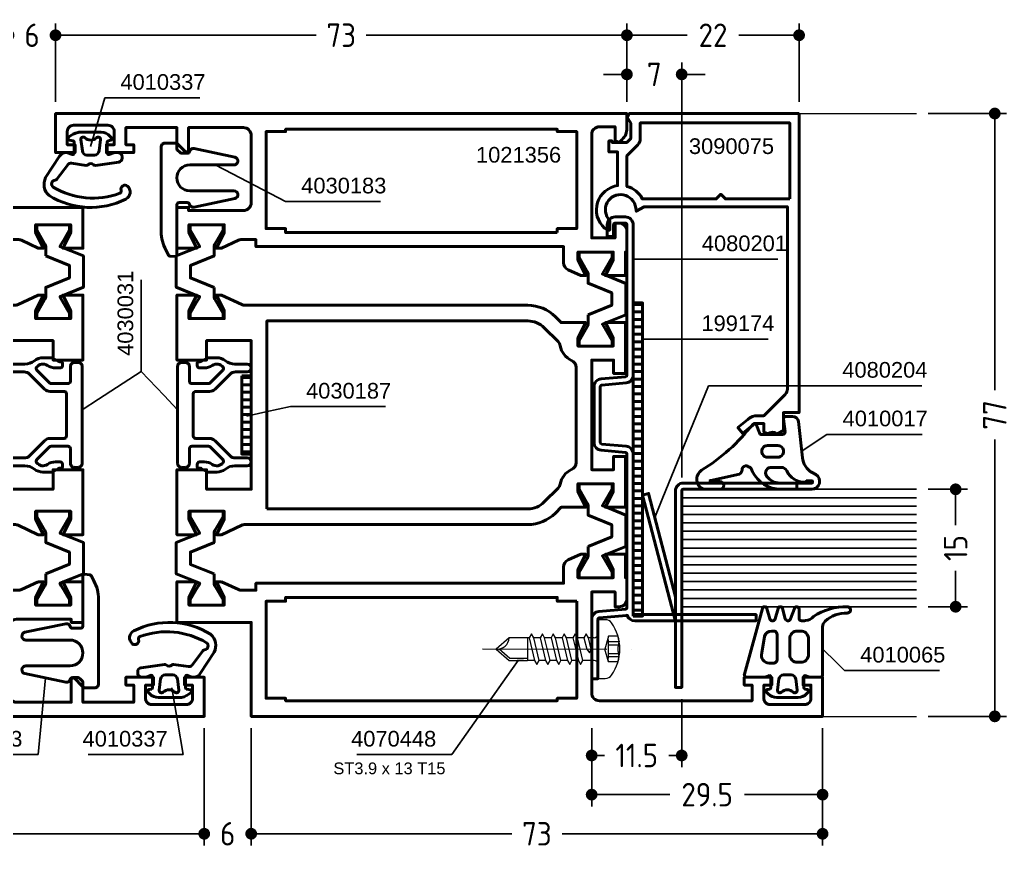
# Model space of a CAD drawing. Header units: millimetres. Extents: x 5 to 229, y 5 to 110.
# Drawn here: x 102.9 to 229.5, y 4.5 to 110.5 of the extents above; entities that cross this region are included whole.
import ezdxf

# ---------------------------------------------------------------- set-up
doc = ezdxf.new("R2010")
doc.units = ezdxf.units.MM
doc.linetypes.add('CENTER', pattern=[50.8, 31.75, -6.35, 6.35, -6.35])
doc.linetypes.add('HIDDEN', pattern=[9.525, 6.35, -3.175])
for name, color, linetype, lineweight in [('AM_5', 3, 'Continuous', 25), ('AM_C', 50, 'Continuous', 50), ('AM_S', 80, 'Continuous', 50), ('Cent3', 70, 'CENTER', 18), ('CHide4', 10, 'HIDDEN', 13), ('Cont2', 2, 'Continuous', 25), ('Cont3', 70, 'Continuous', 18), ('Cont4', 10, 'Continuous', 13)]:
    doc.layers.add(name, color=color, linetype=linetype, lineweight=lineweight)
doc.styles.add('HBS_DIMTEXTSTYLE', font='isocp.shx')
doc.styles.add('SWISSL', font='swissl.ttf')
doc.dimstyles.new('Konstruktionsschnitt 1-1$0', dxfattribs={"dimscale": 0, "dimtxt": 3, "dimasz": 1.5, "dimexe": 1.5, "dimexo": 1.5, "dimgap": 1.5, "dimtad": 0, "dimdsep": 46, "dimtxsty": 'HBS_DIMTEXTSTYLE', "dimblk": 'PUNKT', "dimcen": 0, "dimclrd": 3, "dimclre": 3, "dimclrt": 2, "dimadec": 1, "dimazin": 2, "dimtfac": 0.7, "dimtofl": 0, "dimtmove": 0, "dimatfit": 3, "dimfxl": 0, "dimtolj": 1, "dimtzin": 0, "dimarcsym": 0})

# ---------------------------------------------------------------- blocks, each defined once
blk = doc.blocks.new('*U27', base_point=(43.9, 167.94))
for p, q in [((43.9, 181.87), (13.9, 181.87)), ((43.9, 180.8), (13.9, 180.8)), ((43.9, 179.73), (13.9, 179.73)), ((43.9, 178.66), (13.9, 178.66)), ((43.9, 177.59), (13.9, 177.59)), ((43.9, 176.51), (13.9, 176.51)), ((43.9, 175.44), (13.9, 175.44)), ((43.9, 174.37), (13.9, 174.37)), ((43.9, 173.3), (13.9, 173.3)), ((43.9, 172.23), (13.9, 172.23)), ((43.9, 171.16), (13.9, 171.16)), ((43.9, 170.09), (13.9, 170.09)), ((43.9, 169.01), (13.9, 169.01))]:
    blk.add_line(p, q)
blk.add_lwpolyline([(13.9, 167.94), (43.9, 167.94), (43.9, 182.94), (13.9, 182.94)])
blk = doc.blocks.new('WS4070448')
at = {"layer": 'Cent3', "ltscale": 0.5}
blk.add_line((8.05, -14.4), (8.07, 4.66), dxfattribs=at)
at = {"layer": 'CHide4', "ltscale": 0.3}
for p, q in [((7.1, 1.69), (7.1, 3.08)), ((7.51, 1.69), (7.51, 2.97)), ((8.63, 1.69), (8.63, 2.97)), ((9.04, 1.69), (9.04, 3.08))]:
    blk.add_line(p, q, dxfattribs=at)
for points in [[(6.42, 2.92), (6.42, 1.69)], [(9.72, 2.92), (9.72, 1.69)], [(6.42, 1.69), (8.07, 1.25)], [(9.72, 1.69), (8.07, 1.25)]]:
    blk.add_lwpolyline(points, dxfattribs=at)
for centre, radius, start, end in [((6.48, 4.2), 1.28, 267.2848, 298.8872), ((8.07, 5.85), 2.94, 250.6988, 289.3012), ((9.66, 4.2), 1.28, 241.1128, 272.7152), ((6.76, 2.85), 1.21, 253.6643, 286.3357), ((8.07, 11.78), 10.13, 264.4948, 275.5052), ((9.38, 2.85), 1.21, 253.6643, 286.3357)]:
    blk.add_arc(centre, radius, start, end, dxfattribs=at)
at = {"layer": 'Cont4'}
for p, q in [((6.62, -8.64), (6.62, -11)), ((6.62, -8.64), (9.52, -8.64)), ((9.52, -11), (9.52, -8.64)), ((6.62, -11), (8.07, -12.64)), ((8.07, -12.64), (9.52, -11))]:
    blk.add_line(p, q, dxfattribs=at)
blk.add_lwpolyline([(11.39, 2.11, 0.314856), (4.74, 2.11, 0.244912), (4.32, 1.29), (4.32, 0.36), (11.82, 0.36), (11.82, 1.29, 0.244912), (11.39, 2.11, 0.138291)], format="xyb", dxfattribs=at)
for points in [[(6.12, -1.14), (6.62, -1.43), (8.07, -1.08), (8.57, -0.71), (8.07, -0.51), (6.62, -0.85)], [(6.12, -2.54), (6.62, -2.83), (9.52, -2.14), (10.02, -1.85), (9.52, -1.56), (6.62, -2.25)], [(6.12, -3.94), (6.62, -4.23), (9.52, -3.54), (10.02, -3.25), (9.52, -2.96), (6.62, -3.65)], [(6.12, -5.34), (6.62, -5.63), (9.52, -4.94), (10.02, -4.65), (9.52, -4.36), (6.62, -5.05)], [(6.12, -6.74), (6.62, -7.03), (9.52, -6.34), (10.02, -6.05), (9.52, -5.76), (6.62, -6.45)], [(6.12, -8.14), (6.62, -8.43), (9.52, -7.74), (10.02, -7.45), (9.52, -7.16), (6.62, -7.85)]]:
    blk.add_lwpolyline(points, close=True, dxfattribs=at)
for points in [[(6.62, -0.14), (6.62, -0.85)], [(9.52, -0.14), (9.52, -1.56)], [(6.62, -1.43), (6.62, -1.85)], [(6.62, -1.43), (6.62, -2.25)], [(6.62, -1.43), (6.62, -2.25)], [(9.52, -2.14), (9.52, -2.96)], [(6.62, -2.83), (6.62, -3.65)], [(9.52, -3.54), (9.52, -4.36)], [(6.62, -4.23), (6.62, -5.05)], [(9.52, -4.94), (9.52, -5.76)], [(6.62, -5.63), (6.62, -6.45)], [(6.62, -7.03), (6.62, -7.85)], [(9.52, -6.34), (9.52, -7.16)], [(6.62, -8.43), (6.62, -8.64)], [(9.27, -8.64), (9.27, -10.89), (8.1, -12.28)], [(9.52, -7.74), (9.52, -8.64)], [(6.62, -9.83), (6.62, -10.65)], [(9.52, -9.14), (9.52, -9.96)]]:
    blk.add_lwpolyline(points, dxfattribs=at)
for centre, radius, start, end in [((6.12, -0.14), 0.5, 0, 90), ((10.02, -0.14), 0.5, 90, 180), ((6.61, -12.47), 1.47, 353.4244, 89.6688)]:
    blk.add_arc(centre, radius, start, end, dxfattribs=at)
blk = doc.blocks.new('PUNKT')
at = {"color": 0, "linetype": 'Continuous'}
blk.add_line((-0.5, 0), (-1, 0), dxfattribs=at)
at = {"color": 0, "linetype": 'Continuous', "const_width": 0.5}
blk.add_lwpolyline([(-0.25, 0, 1), (0.25, 0, 1)], format="xyb", close=True, dxfattribs=at)
blk = doc.blocks.new('*D28')
at = {"layer": 'AM_5', "color": 3, "lineweight": -2, "transparency": 16777216}
for p, q in [((219, 50.5), (224, 50.5)), ((222.5, 49), (222.5, 45.91)), ((222.5, 37), (222.5, 40.09)), ((219, 35.5), (224, 35.5))]:
    blk.add_line(p, q, dxfattribs=at)
at = {"layer": 'AM_5', "color": 3, "lineweight": -2, "transparency": 16777216, "xscale": 1.5, "yscale": 1.5, "zscale": 1.5}
for p, rotation in [((222.5, 50.5), 90), ((222.5, 35.5), 270)]:
    blk.add_blockref('PUNKT', p, dxfattribs=dict(at, rotation=rotation))
at = {"layer": 'AM_5', "color": 2, "transparency": 16777216, "insert": (222.5, 43), "char_height": 3, "attachment_point": 5, "rotation": 90, "style": 'HBS_DIMTEXTSTYLE'}
blk.add_mtext('\\A1;15', dxfattribs=at)
blk = doc.blocks.new('*D29')
at = {"layer": 'AM_5', "color": 3, "lineweight": -2, "transparency": 16777216}
for p, q in [((219, 98.5), (229, 98.5)), ((227.5, 97), (227.5, 63.15)), ((227.5, 23), (227.5, 56.85)), ((219, 21.5), (229, 21.5))]:
    blk.add_line(p, q, dxfattribs=at)
at = {"layer": 'AM_5', "color": 3, "lineweight": -2, "transparency": 16777216, "xscale": 1.5, "yscale": 1.5, "zscale": 1.5}
for p, rotation in [((227.5, 98.5), 90), ((227.5, 21.5), 270)]:
    blk.add_blockref('PUNKT', p, dxfattribs=dict(at, rotation=rotation))
at = {"layer": 'AM_5', "color": 2, "transparency": 16777216, "insert": (227.5, 60), "char_height": 3, "attachment_point": 5, "rotation": 90, "style": 'HBS_DIMTEXTSTYLE'}
blk.add_mtext('\\A1;77', dxfattribs=at)
blk = doc.blocks.new('*D30')
at = {"layer": 'AM_5', "color": 3, "lineweight": -2, "transparency": 16777216}
for p, q in [((187.5, 23.7), (187.5, 15)), ((176, 20), (176, 15)), ((177.5, 16.5), (177.64, 16.5)), ((186, 16.5), (185.86, 16.5))]:
    blk.add_line(p, q, dxfattribs=at)
at = {"layer": 'AM_5', "color": 3, "lineweight": -2, "transparency": 16777216, "xscale": 1.5, "yscale": 1.5, "zscale": 1.5, "rotation": 180}
blk.add_blockref('PUNKT', (176, 16.5), dxfattribs=at)
at = {"layer": 'AM_5', "color": 3, "lineweight": -2, "transparency": 16777216, "xscale": 1.5, "yscale": 1.5, "zscale": 1.5}
blk.add_blockref('PUNKT', (187.5, 16.5), dxfattribs=at)
at = {"layer": 'AM_5', "color": 2, "transparency": 16777216, "insert": (181.75, 16.5), "char_height": 3, "attachment_point": 5, "style": 'HBS_DIMTEXTSTYLE'}
blk.add_mtext('\\A1;11.5', dxfattribs=at)
blk = doc.blocks.new('*D31')
at = {"layer": 'AM_5', "color": 3, "lineweight": -2, "transparency": 16777216}
for p, q in [((176, 20), (176, 10)), ((205.5, 20), (205.5, 10)), ((177.5, 11.5), (185.99, 11.5)), ((204, 11.5), (195.51, 11.5))]:
    blk.add_line(p, q, dxfattribs=at)
at = {"layer": 'AM_5', "color": 3, "lineweight": -2, "transparency": 16777216, "xscale": 1.5, "yscale": 1.5, "zscale": 1.5, "rotation": 180}
blk.add_blockref('PUNKT', (176, 11.5), dxfattribs=at)
at = {"layer": 'AM_5', "color": 3, "lineweight": -2, "transparency": 16777216, "xscale": 1.5, "yscale": 1.5, "zscale": 1.5}
blk.add_blockref('PUNKT', (205.5, 11.5), dxfattribs=at)
at = {"layer": 'AM_5', "color": 2, "transparency": 16777216, "insert": (190.75, 11.5), "char_height": 3, "attachment_point": 5, "style": 'HBS_DIMTEXTSTYLE'}
blk.add_mtext('\\A1;29.5', dxfattribs=at)
blk = doc.blocks.new('*D32')
at = {"layer": 'AM_5', "color": 3, "lineweight": -2, "transparency": 16777216}
for p, q in [((132.5, 20), (132.5, 5)), ((205.5, 20), (205.5, 5)), ((134, 6.5), (165.79, 6.5)), ((204, 6.5), (172.21, 6.5))]:
    blk.add_line(p, q, dxfattribs=at)
at = {"layer": 'AM_5', "color": 3, "lineweight": -2, "transparency": 16777216, "xscale": 1.5, "yscale": 1.5, "zscale": 1.5, "rotation": 180}
blk.add_blockref('PUNKT', (132.5, 6.5), dxfattribs=at)
at = {"layer": 'AM_5', "color": 3, "lineweight": -2, "transparency": 16777216, "xscale": 1.5, "yscale": 1.5, "zscale": 1.5}
blk.add_blockref('PUNKT', (205.5, 6.5), dxfattribs=at)
at = {"layer": 'AM_5', "color": 2, "transparency": 16777216, "insert": (169, 6.5), "char_height": 3, "attachment_point": 5, "style": 'HBS_DIMTEXTSTYLE'}
blk.add_mtext('\\A1;73', dxfattribs=at)
blk = doc.blocks.new('*D33')
at = {"layer": 'AM_5', "color": 3, "lineweight": -2, "transparency": 16777216}
for p, q in [((126.5, 20), (126.5, 5)), ((132.5, 20), (132.5, 5)), ((125, 6.5), (123.5, 6.5)), ((134, 6.5), (135.5, 6.5))]:
    blk.add_line(p, q, dxfattribs=at)
at = {"layer": 'AM_5', "color": 3, "lineweight": -2, "transparency": 16777216, "xscale": 1.5, "yscale": 1.5, "zscale": 1.5}
blk.add_blockref('PUNKT', (126.5, 6.5), dxfattribs=at)
at = {"layer": 'AM_5', "color": 3, "lineweight": -2, "transparency": 16777216, "xscale": 1.5, "yscale": 1.5, "zscale": 1.5, "rotation": 180}
blk.add_blockref('PUNKT', (132.5, 6.5), dxfattribs=at)
at = {"layer": 'AM_5', "color": 2, "transparency": 16777216, "insert": (129.5, 6.5), "char_height": 3, "attachment_point": 5, "style": 'HBS_DIMTEXTSTYLE'}
blk.add_mtext('\\A1;6', dxfattribs=at)
blk = doc.blocks.new('*D34')
at = {"layer": 'AM_5', "color": 3, "lineweight": -2, "transparency": 16777216}
for p, q in [((28.5, 20), (28.5, 5)), ((126.5, 20), (126.5, 5)), ((30, 6.5), (74.29, 6.5)), ((125, 6.5), (80.71, 6.5))]:
    blk.add_line(p, q, dxfattribs=at)
at = {"layer": 'AM_5', "color": 3, "lineweight": -2, "transparency": 16777216, "xscale": 1.5, "yscale": 1.5, "zscale": 1.5, "rotation": 180}
blk.add_blockref('PUNKT', (28.5, 6.5), dxfattribs=at)
at = {"layer": 'AM_5', "color": 3, "lineweight": -2, "transparency": 16777216, "xscale": 1.5, "yscale": 1.5, "zscale": 1.5}
blk.add_blockref('PUNKT', (126.5, 6.5), dxfattribs=at)
at = {"layer": 'AM_5', "color": 2, "transparency": 16777216, "insert": (77.5, 6.5), "char_height": 3, "attachment_point": 5, "style": 'HBS_DIMTEXTSTYLE'}
blk.add_mtext('\\A1;98', dxfattribs=at)
blk = doc.blocks.new('*D35')
at = {"layer": 'AM_5', "color": 3, "lineweight": -2, "transparency": 16777216}
for p, q in [((180.5, 100), (180.5, 105)), ((187.5, 52), (187.5, 105)), ((179, 103.5), (177.5, 103.5)), ((189, 103.5), (190.5, 103.5))]:
    blk.add_line(p, q, dxfattribs=at)
at = {"layer": 'AM_5', "color": 3, "lineweight": -2, "transparency": 16777216, "xscale": 1.5, "yscale": 1.5, "zscale": 1.5}
blk.add_blockref('PUNKT', (180.5, 103.5), dxfattribs=at)
at = {"layer": 'AM_5', "color": 3, "lineweight": -2, "transparency": 16777216, "xscale": 1.5, "yscale": 1.5, "zscale": 1.5, "rotation": 180}
blk.add_blockref('PUNKT', (187.5, 103.5), dxfattribs=at)
at = {"layer": 'AM_5', "color": 2, "transparency": 16777216, "insert": (184, 103.5), "char_height": 3, "attachment_point": 5, "style": 'HBS_DIMTEXTSTYLE'}
blk.add_mtext('\\A1;7', dxfattribs=at)
blk = doc.blocks.new('*D36')
at = {"layer": 'AM_5', "color": 3, "lineweight": -2, "transparency": 16777216}
for p, q in [((180.5, 100), (180.5, 110)), ((202.5, 100), (202.5, 110)), ((182, 108.5), (188.22, 108.5)), ((201, 108.5), (194.78, 108.5))]:
    blk.add_line(p, q, dxfattribs=at)
at = {"layer": 'AM_5', "color": 3, "lineweight": -2, "transparency": 16777216, "xscale": 1.5, "yscale": 1.5, "zscale": 1.5, "rotation": 180}
blk.add_blockref('PUNKT', (180.5, 108.5), dxfattribs=at)
at = {"layer": 'AM_5', "color": 3, "lineweight": -2, "transparency": 16777216, "xscale": 1.5, "yscale": 1.5, "zscale": 1.5}
blk.add_blockref('PUNKT', (202.5, 108.5), dxfattribs=at)
at = {"layer": 'AM_5', "color": 2, "transparency": 16777216, "insert": (191.5, 108.5), "char_height": 3, "attachment_point": 5, "style": 'HBS_DIMTEXTSTYLE'}
blk.add_mtext('\\A1;22', dxfattribs=at)
blk = doc.blocks.new('*D37')
at = {"layer": 'AM_5', "color": 3, "lineweight": -2, "transparency": 16777216}
for p, q in [((107.5, 100), (107.5, 110)), ((180.5, 100), (180.5, 110)), ((109, 108.5), (140.79, 108.5)), ((179, 108.5), (147.21, 108.5))]:
    blk.add_line(p, q, dxfattribs=at)
at = {"layer": 'AM_5', "color": 3, "lineweight": -2, "transparency": 16777216, "xscale": 1.5, "yscale": 1.5, "zscale": 1.5, "rotation": 180}
blk.add_blockref('PUNKT', (107.5, 108.5), dxfattribs=at)
at = {"layer": 'AM_5', "color": 3, "lineweight": -2, "transparency": 16777216, "xscale": 1.5, "yscale": 1.5, "zscale": 1.5}
blk.add_blockref('PUNKT', (180.5, 108.5), dxfattribs=at)
at = {"layer": 'AM_5', "color": 2, "transparency": 16777216, "insert": (144, 108.5), "char_height": 3, "attachment_point": 5, "style": 'HBS_DIMTEXTSTYLE'}
blk.add_mtext('\\A1;73', dxfattribs=at)
blk = doc.blocks.new('*D38')
at = {"layer": 'AM_5', "color": 3, "lineweight": -2, "transparency": 16777216}
for p, q in [((101.5, 100), (101.5, 110)), ((107.5, 100), (107.5, 110)), ((100, 108.5), (98.5, 108.5)), ((109, 108.5), (110.5, 108.5))]:
    blk.add_line(p, q, dxfattribs=at)
at = {"layer": 'AM_5', "color": 3, "lineweight": -2, "transparency": 16777216, "xscale": 1.5, "yscale": 1.5, "zscale": 1.5}
blk.add_blockref('PUNKT', (101.5, 108.5), dxfattribs=at)
at = {"layer": 'AM_5', "color": 3, "lineweight": -2, "transparency": 16777216, "xscale": 1.5, "yscale": 1.5, "zscale": 1.5, "rotation": 180}
blk.add_blockref('PUNKT', (107.5, 108.5), dxfattribs=at)
at = {"layer": 'AM_5', "color": 2, "transparency": 16777216, "insert": (104.5, 108.5), "char_height": 3, "attachment_point": 5, "style": 'HBS_DIMTEXTSTYLE'}
blk.add_mtext('\\A1;6', dxfattribs=at)
blk = doc.blocks.new('*S400')
at = {"layer": 'AM_5', "color": 3}
for p, q in [((105.27, 16.61), (106.2, 26.4)), ((106.2, 26.4), (106.2, 26.41)), ((93.14, 16.61), (105.27, 16.61))]:
    blk.add_line(p, q, dxfattribs=at)
at = {"layer": 'AM_5', "color": 2, "insert": (103.27, 17.61), "char_height": 2, "attachment_point": 9, "style": 'SWISSL'}
blk.add_mtext('4030183', dxfattribs=at)
blk = doc.blocks.new('*S401')
at = {"layer": 'AM_5', "color": 3}
for p, q in [((123.83, 16.61), (122.34, 25.14)), ((122.34, 25.14), (122.34, 25.14)), ((111.68, 16.61), (123.83, 16.61))]:
    blk.add_line(p, q, dxfattribs=at)
at = {"layer": 'AM_5', "color": 2, "insert": (121.83, 17.61), "char_height": 2, "attachment_point": 9, "style": 'SWISSL'}
blk.add_mtext('4010337', dxfattribs=at)
blk = doc.blocks.new('*S402')
at = {"layer": 'AM_5', "color": 3, "linetype": 'Continuous'}
blk.add_line((130.12, 90.78), (127.9, 91.93), dxfattribs=at)
at = {"layer": 'AM_5', "color": 3}
for p, q in [((136.89, 87.27), (130.12, 90.78)), ((149.02, 87.27), (136.89, 87.27))]:
    blk.add_line(p, q, dxfattribs=at)
at = {"layer": 'AM_5', "color": 2, "insert": (138.89, 88.27), "char_height": 2, "attachment_point": 7, "style": 'SWISSL'}
blk.add_mtext('4030183', dxfattribs=at)
blk = doc.blocks.new('*S403')
at = {"layer": 'AM_5', "color": 3}
for p, q in [((113.79, 100.5), (112.68, 96.7)), ((125.94, 100.5), (113.79, 100.5))]:
    blk.add_line(p, q, dxfattribs=at)
at = {"layer": 'AM_5', "color": 3, "linetype": 'Continuous'}
blk.add_line((112.68, 96.7), (111.98, 94.3), dxfattribs=at)
at = {"layer": 'AM_5', "color": 2, "insert": (115.79, 101.5), "char_height": 2, "attachment_point": 7, "style": 'SWISSL'}
blk.add_mtext('4010337', dxfattribs=at)
blk = doc.blocks.new('*S404')
at = {"layer": 'AM_5', "color": 3, "linetype": 'Continuous'}
blk.add_line((165.18, 26.6), (166.62, 28.65), dxfattribs=at)
at = {"layer": 'AM_5', "color": 3}
for p, q in [((158.14, 16.61), (165.18, 26.6)), ((145.99, 16.61), (158.14, 16.61))]:
    blk.add_line(p, q, dxfattribs=at)
at = {"layer": 'AM_5', "color": 2, "insert": (156.14, 17.61), "char_height": 2, "attachment_point": 9, "style": 'SWISSL'}
blk.add_mtext('4070448', dxfattribs=at)
blk = doc.blocks.new('ZAHL links')
at = {"layer": 'AM_5', "color": 2, "style": 'SWISSL'}
blk.add_attdef('XXX', (1.85, -2.5), '', height=1.5, dxfattribs=at)
blk = doc.blocks.new('*S405')
at = {"layer": 'AM_5', "color": 3}
for p, q in [((206.06, 57.52), (204.92, 56.76)), ((218.21, 57.52), (206.06, 57.52))]:
    blk.add_line(p, q, dxfattribs=at)
at = {"layer": 'AM_5', "color": 3, "linetype": 'Continuous'}
blk.add_line((204.92, 56.76), (202.84, 55.38), dxfattribs=at)
at = {"layer": 'AM_5', "color": 2, "insert": (208.06, 58.52), "char_height": 2, "attachment_point": 7, "style": 'SWISSL'}
blk.add_mtext('4010017', dxfattribs=at)
blk = doc.blocks.new('*S406')
at = {"layer": 'AM_5', "color": 3, "linetype": 'Continuous'}
blk.add_line((183.8, 79.89), (181.3, 79.89), dxfattribs=at)
at = {"layer": 'AM_5', "color": 3}
blk.add_line((199.77, 79.89), (183.8, 79.89), dxfattribs=at)
at = {"layer": 'AM_5', "color": 2, "insert": (190.07, 80.89), "char_height": 2, "attachment_point": 7, "style": 'SWISSL'}
blk.add_mtext('4080201', dxfattribs=at)
blk = doc.blocks.new('*S407')
at = {"layer": 'AM_5', "color": 3, "linetype": 'Continuous'}
blk.add_line((185, 69.68), (182.5, 69.68), dxfattribs=at)
at = {"layer": 'AM_5', "color": 3}
blk.add_line((198.54, 69.68), (185, 69.68), dxfattribs=at)
at = {"layer": 'AM_5', "color": 2, "insert": (190.02, 70.68), "char_height": 2, "attachment_point": 7, "style": 'SWISSL'}
blk.add_mtext('199174', dxfattribs=at)
blk = doc.blocks.new('*S408')
at = {"layer": 'AM_5', "color": 3}
for p, q in [((190.94, 63.73), (185.01, 49.23)), ((218.18, 63.73), (190.94, 63.73))]:
    blk.add_line(p, q, dxfattribs=at)
at = {"layer": 'AM_5', "color": 3, "linetype": 'Continuous'}
blk.add_line((185.01, 49.23), (184.07, 46.92), dxfattribs=at)
at = {"layer": 'AM_5', "color": 2, "insert": (208.02, 64.73), "char_height": 2, "attachment_point": 7, "style": 'SWISSL'}
blk.add_mtext('4080204', dxfattribs=at)
blk = doc.blocks.new('*S409')
at = {"layer": 'AM_5', "color": 3, "linetype": 'Continuous'}
blk.add_line((207.28, 28.37), (205.5, 30.12), dxfattribs=at)
at = {"layer": 'AM_5', "color": 3}
for p, q in [((208.31, 27.35), (207.28, 28.37)), ((220.44, 27.35), (208.31, 27.35))]:
    blk.add_line(p, q, dxfattribs=at)
at = {"layer": 'AM_5', "color": 2, "insert": (210.31, 28.35), "char_height": 2, "attachment_point": 7, "style": 'SWISSL'}
blk.add_mtext('4010065', dxfattribs=at)
blk = doc.blocks.new('*S415')
at = {"layer": 'AM_5', "color": 3}
for p, q in [((137.51, 61.06), (134.38, 60.39)), ((149.66, 61.06), (137.51, 61.06))]:
    blk.add_line(p, q, dxfattribs=at)
at = {"layer": 'AM_5', "color": 3, "linetype": 'Continuous'}
blk.add_line((134.38, 60.39), (131.93, 59.86), dxfattribs=at)
at = {"layer": 'AM_5', "color": 2, "insert": (139.51, 62.06), "char_height": 2, "attachment_point": 7, "style": 'SWISSL'}
blk.add_mtext('4030187', dxfattribs=at)
blk = doc.blocks.new('*S417')
at = {"layer": 'AM_5', "color": 3}
for p, q in [((118.45, 77.24), (118.45, 65.54)), ((118.45, 65.54), (113, 62.03)), ((118.45, 65.54), (121.38, 62.47))]:
    blk.add_line(p, q, dxfattribs=at)
at = {"layer": 'AM_5', "color": 3, "linetype": 'Continuous'}
for p, q in [((113, 62.03), (110.9, 60.67)), ((121.38, 62.47), (123.1, 60.66))]:
    blk.add_line(p, q, dxfattribs=at)
at = {"layer": 'AM_5', "color": 2, "insert": (117.45, 67.54), "char_height": 2, "attachment_point": 7, "rotation": 90, "style": 'SWISSL'}
blk.add_mtext('4030031', dxfattribs=at)
blk = doc.blocks.new('WI1021356')
for points in [[(-59.8, 27.2), (-60.81, 29.36, -0.109518), (-60.9, 29.78), (-60.9, 31.6), (-60, 31.6), (-60, 70.9), (-57.94, 70.9, 0.294108), (-57.03, 71.49), (-56.3, 73.1), (-56.3, 73.75), (-58.3, 72.75), (-59.3, 72.75), (-59.3, 77.25), (-58.3, 77.25), (-56.3, 76.25), (-56.3, 78.8), (-59.3, 78.8), (-59.3, 79), (-62, 79, 0.414214), (-63, 78), (-63, 77.5), (-61.1, 77.5), (-61.1, 74.5), (-74, 74.5, -0.414214), (-75, 75.5), (-75, 95), (-73, 95), (-73, 94), (-72, 94), (-72, 97.5), (-73, 97.5), (-73, 96.5), (-74.7, 96.5, -0.414214), (-75.5, 97.3), (-75.5, 101.7, -0.414214), (-74.7, 102.5), (-73, 102.5), (-73, 101.5), (-72, 101.5), (-72, 104), (-77, 104), (-77, 31), (-65, 31), (-65, 21.5), (-59.8, 21.5), (-59.8, 24.05), (-61.8, 23.05), (-62.8, 23.05), (-62.8, 27.55), (-61.8, 27.55), (-59.8, 26.55), (-59.8, 27.2)], [(-55.31, 74.05), (-56.43, 74.05, 0.131652), (-56.83, 73.94), (-58.64, 72.9), (-59.3, 72.9), (-59.3, 77.1), (-58.64, 77.1), (-57.3, 76.33), (-56.81, 76.04), (-56.51, 75.87), (-55.3, 78.87), (-51.3, 78.87), (-50.09, 75.87), (-47.96, 77.1), (-47.3, 77.1), (-47.3, 72.9), (-47.96, 72.9), (-49.77, 73.94, 0.131652), (-50.17, 74.05), (-51.29, 74.05), (-52.52, 77.07), (-54.09, 77.07)], [(-52.5, 66.33, -0.198912), (-51.04, 69.86), (-50.3, 70.6), (-50.3, 73.75), (-48.3, 72.75), (-47.3, 72.75), (-47.3, 77.25), (-48.3, 77.25), (-50.3, 76.25), (-50.3, 78.8), (-43.8, 78.8), (-43.8, 77.3), (-45.5, 77.3), (-45.5, 74.5), (-31.5, 74.5), (-31.5, 77.3), (-33.2, 77.3), (-33.2, 78.8), (-26.7, 78.8), (-26.7, 76.25), (-28.7, 77.25), (-29.7, 77.25), (-29.7, 72.75), (-28.7, 72.75), (-26.7, 73.75), (-26.7, 70.6), (-25.96, 69.86, -0.198912), (-24.5, 66.33), (-24.5, 30.21, 0.109518), (-24.41, 29.79), (-23.2, 27.2), (-23.2, 26.55), (-25.2, 27.55), (-26.2, 27.55), (-26.2, 23.05), (-25.2, 23.05), (-23.2, 24.05), (-23.2, 21.5), (-31.5, 21.5), (-31.5, 25.3), (-29, 25.3), (-29, 31), (-48, 31), (-48, 25.3), (-45.5, 25.3), (-45.5, 21.5), (-53.8, 21.5), (-53.8, 24.05), (-51.8, 23.05), (-50.8, 23.05), (-50.8, 27.55), (-51.8, 27.55), (-53.8, 26.55), (-53.8, 27.2), (-52.59, 29.79, 0.109518), (-52.5, 30.21)], [(-25.71, 74.05), (-26.83, 74.05, 0.131652), (-27.23, 73.94), (-29.04, 72.9), (-29.7, 72.9), (-29.7, 77.1), (-29.04, 77.1), (-27.7, 76.33), (-27.21, 76.04), (-26.91, 75.87), (-25.7, 78.87), (-21.7, 78.87), (-20.49, 75.87), (-18.36, 77.1), (-17.7, 77.1), (-17.7, 72.9), (-18.36, 72.9), (-20.17, 73.94, 0.131652), (-20.57, 74.05), (-21.69, 74.05), (-22.91, 77.07), (-24.49, 77.07)], [(-20.7, 78.8), (-20.7, 76.25), (-18.7, 77.25), (-17.7, 77.25), (-17.7, 72.75), (-18.7, 72.75), (-20.7, 73.75), (-20.7, 73.1), (-19.97, 71.49, 0.294108), (-19.06, 70.9), (-17, 70.9), (-17, 31.6), (-16.1, 31.6), (-16.1, 29.78, -0.109518), (-16.19, 29.36), (-17.2, 27.2), (-17.2, 26.55), (-15.2, 27.55), (-14.2, 27.55), (-14.2, 23.05), (-15.2, 23.05), (-17.2, 24.05), (-17.2, 21.5), (-12, 21.5), (-12, 23), (-12.4, 23), (-12.4, 30, -0.414214), (-11.4, 31), (-2.8, 31, -0.414214), (-1.8, 30), (-1.8, 23), (-4.8, 23), (-4.94, 22.66), (-3.78, 21.5), (-1.8, 21.5), (-1.8, 15), (-4, 15), (-4, 16), (-5, 16), (-5, 12.5), (-4, 12.5), (-4, 13.5), (-2.3, 13.5, -0.414214), (-1.5, 12.7), (-1.5, 8.3, -0.414214), (-2.3, 7.5), (-4, 7.5), (-4, 8.5), (-5, 8.5), (-5, 6), (0, 6), (0, 79), (-1.9, 79, 0.198912), (-3.31, 78.41), (-3.71, 78.01), (-3.5, 77.5), (-1.7, 77.5), (-1.7, 75.5, -0.414214), (-2.7, 74.5), (-15.9, 74.5), (-15.9, 77.5), (-14, 77.5), (-14, 78, 0.414214), (-15, 79), (-17.7, 79), (-17.7, 78.8), (-20.7, 78.8)], [(-50.5, 33), (-26.5, 33), (-26.5, 66.33, 0.198912), (-27.38, 68.45), (-29.14, 70.21, 0.154989), (-29.67, 70.49, -0.248244), (-31.53, 71.91, 0.293963), (-32.44, 72.5), (-44.57, 72.5, 0.293963), (-45.48, 71.91, -0.248244), (-47.33, 70.49, 0.154989), (-47.86, 70.21), (-49.62, 68.45, 0.198912), (-50.5, 66.33)], [(-58.81, 26.25), (-59.93, 26.25, -0.131652), (-60.33, 26.36), (-62.14, 27.4), (-62.8, 27.4), (-62.8, 23.2), (-62.14, 23.2), (-60.8, 23.97), (-60.31, 24.26), (-60.01, 24.43), (-58.8, 21.43), (-54.8, 21.43), (-53.59, 24.43), (-51.46, 23.2), (-50.8, 23.2), (-50.8, 27.4), (-51.46, 27.4), (-53.27, 26.36, -0.131652), (-53.67, 26.25), (-54.79, 26.25), (-56.02, 23.23), (-57.59, 23.23)], [(-22.21, 26.25), (-23.33, 26.25, -0.131652), (-23.73, 26.36), (-25.54, 27.4), (-26.2, 27.4), (-26.2, 23.2), (-25.54, 23.2), (-24.2, 23.97), (-23.71, 24.26), (-23.41, 24.43), (-22.2, 21.43), (-18.2, 21.43), (-16.99, 24.43), (-14.86, 23.2), (-14.2, 23.2), (-14.2, 27.4), (-14.86, 27.4), (-16.67, 26.36, -0.131652), (-17.07, 26.25), (-18.19, 26.25), (-19.42, 23.23), (-20.99, 23.23)]]:
    blk.add_lwpolyline(points, format="xyb", close=True)
for points in [[(-62.3, 72.6), (-74.7, 72.6), (-74.7, 70.1), (-75, 70.1), (-75, 35.4), (-74.7, 35.4), (-74.7, 32.9), (-62.3, 32.9), (-62.3, 35.4), (-61.8, 35.4), (-61.8, 70.1), (-62.3, 70.1), (-62.3, 72.6)], [(-15.2, 70.1), (-14.7, 70.1), (-14.7, 72.6), (-2.3, 72.6), (-2.3, 70.1), (-2, 70.1), (-2, 35.4), (-2.3, 35.4), (-2.3, 32.9), (-14.7, 32.9), (-14.7, 35.4), (-15.2, 35.4), (-15.2, 70.1)]]:
    blk.add_lwpolyline(points, close=True)
blk = doc.blocks.new('WI1021358')
for points in [[(-59.8, 2.2), (-59.8, 1.55), (-61.8, 2.55), (-62.8, 2.55), (-62.8, -1.95), (-61.8, -1.95), (-59.8, -0.95), (-59.8, -3.5), (-65, -3.5), (-65, -2), (-64.6, -2), (-64.6, 5, 0.414214), (-65.6, 6), (-74.2, 6, 0.414214), (-75.2, 5), (-75.2, -2), (-72.2, -2), (-72.06, -2.34), (-73.22, -3.5), (-75.2, -3.5), (-75.2, -10), (-73, -10), (-73, -9), (-72, -9), (-72, -12.5), (-73, -12.5), (-73, -11.5), (-74.7, -11.5, 0.414214), (-75.5, -12.3), (-75.5, -16.7, 0.414214), (-74.7, -17.5), (-73, -17.5), (-73, -16.5), (-72, -16.5), (-72, -19), (-77, -19), (-77, 79), (-72, 79), (-72, 76.5), (-73, 76.5), (-73, 77.5), (-74.7, 77.5, 0.414214), (-75.5, 76.7), (-75.5, 72.3, 0.414214), (-74.7, 71.5), (-73, 71.5), (-73, 72.5), (-72, 72.5), (-72, 69), (-73, 69), (-73, 70), (-75, 70), (-75, 50.5, 0.414214), (-74, 49.5), (-61.1, 49.5), (-61.1, 52.5), (-63, 52.5), (-63, 53, -0.414214), (-62, 54), (-59.3, 54), (-59.3, 53.8), (-56.3, 53.8), (-56.3, 51.25), (-58.3, 52.25), (-59.3, 52.25), (-59.3, 47.75), (-58.3, 47.75), (-56.3, 48.75), (-56.3, 48.1), (-57.03, 46.49, -0.294108), (-57.94, 45.9), (-60, 45.9), (-60, 6.6), (-60.9, 6.6), (-60.9, 4.78, 0.109518), (-60.81, 4.36), (-59.8, 2.2)], [(-55.31, 49.05), (-56.43, 49.05, 0.131652), (-56.83, 48.94), (-58.64, 47.9), (-59.3, 47.9), (-59.3, 52.1), (-58.64, 52.1), (-57.3, 51.33), (-56.81, 51.05), (-56.51, 50.87), (-55.3, 53.88), (-51.3, 53.88), (-50.09, 50.87), (-47.96, 52.1), (-47.3, 52.1), (-47.3, 47.9), (-47.96, 47.9), (-49.77, 48.94, 0.131652), (-50.17, 49.05), (-51.29, 49.05), (-52.51, 52.08), (-54.08, 52.08)], [(-24.5, 41.33, 0.198912), (-25.96, 44.86), (-26.7, 45.6), (-26.7, 48.75), (-28.7, 47.75), (-29.7, 47.75), (-29.7, 52.25), (-28.7, 52.25), (-26.7, 51.25), (-26.7, 53.8), (-33.2, 53.8), (-33.2, 52.3), (-31.5, 52.3), (-31.5, 49.5), (-45.5, 49.5), (-45.5, 52.3), (-43.8, 52.3), (-43.8, 53.8), (-50.3, 53.8), (-50.3, 51.25), (-48.3, 52.25), (-47.3, 52.25), (-47.3, 47.75), (-48.3, 47.75), (-50.3, 48.75), (-50.3, 45.6), (-51.04, 44.86, 0.198912), (-52.5, 41.33), (-52.5, 5.21, -0.109518), (-52.59, 4.79), (-53.8, 2.2), (-53.8, 1.55), (-51.8, 2.55), (-50.8, 2.55), (-50.8, -1.95), (-51.8, -1.95), (-53.8, -0.95), (-53.8, -3.5), (-45.5, -3.5), (-45.5, 0.3), (-48, 0.3), (-48, 6), (-29, 6), (-29, 0.3), (-31.5, 0.3), (-31.5, -3.5), (-23.2, -3.5), (-23.2, -0.95), (-25.2, -1.95), (-26.2, -1.95), (-26.2, 2.55), (-25.2, 2.55), (-23.2, 1.55), (-23.2, 2.2), (-24.41, 4.79, -0.109518), (-24.5, 5.21)], [(-21.69, 49.05), (-20.57, 49.05, -0.131652), (-20.17, 48.94), (-18.36, 47.9), (-17.7, 47.9), (-17.7, 52.1), (-18.36, 52.1), (-19.7, 51.33), (-20.19, 51.05), (-20.49, 50.87), (-21.7, 53.88), (-25.7, 53.88), (-26.91, 50.87), (-29.04, 52.1), (-29.7, 52.1), (-29.7, 47.9), (-29.04, 47.9), (-27.23, 48.94, -0.131652), (-26.83, 49.05), (-25.71, 49.05), (-24.49, 52.08), (-22.91, 52.08)], [(-17.7, 54), (-15, 54, -0.414214), (-14, 53), (-14, 52.5), (-15.9, 52.5), (-15.9, 49.5), (-2.7, 49.5, 0.414214), (-1.7, 50.5), (-1.7, 52.5), (-3.5, 52.5), (-3.71, 53.01), (-3.31, 53.41, -0.198912), (-1.9, 54), (0, 54), (0, 6), (-12, 6), (-12, -3.5), (-17.2, -3.5), (-17.2, -0.95), (-15.2, -1.95), (-14.2, -1.95), (-14.2, 2.55), (-15.2, 2.55), (-17.2, 1.55), (-17.2, 2.2), (-16.19, 4.36, 0.109518), (-16.1, 4.78), (-16.1, 6.6), (-17, 6.6), (-17, 45.9), (-19.06, 45.9, -0.294108), (-19.97, 46.49), (-20.7, 48.1), (-20.7, 48.75), (-18.7, 47.75), (-17.7, 47.75), (-17.7, 52.25), (-18.7, 52.25), (-20.7, 51.25), (-20.7, 53.8), (-17.7, 53.8), (-17.7, 54)], [(-26.5, 8), (-50.5, 8), (-50.5, 41.33, -0.198912), (-49.62, 43.45), (-47.86, 45.21, -0.154989), (-47.33, 45.49, 0.248244), (-45.47, 46.91, -0.293963), (-44.56, 47.5), (-32.43, 47.5, -0.293963), (-31.52, 46.91, 0.248244), (-29.67, 45.49, -0.154989), (-29.14, 45.21), (-27.38, 43.45, -0.198912), (-26.5, 41.33)], [(-58.81, 1.25), (-59.93, 1.25, -0.131652), (-60.33, 1.36), (-62.14, 2.4), (-62.8, 2.4), (-62.8, -1.8), (-62.14, -1.8), (-60.8, -1.03), (-60.31, -0.74), (-60.01, -0.57), (-58.8, -3.57), (-54.8, -3.57), (-53.59, -0.57), (-51.46, -1.8), (-50.8, -1.8), (-50.8, 2.4), (-51.46, 2.4), (-53.27, 1.36, -0.131652), (-53.67, 1.25), (-54.79, 1.25), (-56.01, -1.77), (-57.58, -1.77)], [(-18.19, 1.25), (-17.07, 1.25, 0.131652), (-16.67, 1.36), (-14.86, 2.4), (-14.2, 2.4), (-14.2, -1.8), (-14.86, -1.8), (-16.2, -1.03), (-16.69, -0.74), (-16.99, -0.57), (-18.2, -3.57), (-22.2, -3.57), (-23.41, -0.57), (-25.54, -1.8), (-26.2, -1.8), (-26.2, 2.4), (-25.54, 2.4), (-23.73, 1.36, 0.131652), (-23.33, 1.25), (-22.21, 1.25), (-20.99, -1.77), (-19.41, -1.77)]]:
    blk.add_lwpolyline(points, format="xyb", close=True)
for points in [[(-62.3, 47.6), (-74.7, 47.6), (-74.7, 45.1), (-75, 45.1), (-75, 10.4), (-74.7, 10.4), (-74.7, 7.9), (-62.3, 7.9), (-62.3, 10.4), (-61.8, 10.4), (-61.8, 45.1), (-62.3, 45.1), (-62.3, 47.6)], [(-14.7, 7.9), (-2.3, 7.9), (-2.3, 10.4), (-2, 10.4), (-2, 45.1), (-2.3, 45.1), (-2.3, 47.6), (-14.7, 47.6), (-14.7, 45.1), (-15.2, 45.1), (-15.2, 10.4), (-14.7, 10.4), (-14.7, 7.9)]]:
    blk.add_lwpolyline(points, close=True)
blk = doc.blocks.new('WI3090075')
for points in [[(0, 22), (0, 0.3), (-0.45, 0.04), (-1.25, 0.5), (-3.2, 0.5), (-3.7, 0), (-3.7, -1.9), (-3.5, -1.9), (-3.5, -2.3), (-4.9, -2.3), (-4.9, -1.2), (-9.2, -1.2), (-9.3, -1.57, -0.652679), (-14.9, -2.49), (-14.9, -2.2), (-13.66, -2.2, 1.382111), (-12.04, 1.13), (-12.48, 1.19), (-11.9, 2.2), (-11.9, 20.5), (-35.19, 20.5, 0.198912), (-35.89, 20.21), (-38.6, 17.5), (-38.6, 16.71, -0.176327), (-39.07, 15.43), (-40.12, 14.18), (-40.88, 14.82), (-39.6, 16.35), (-39.6, 17.5), (-40.7, 17.5), (-40.93, 17.99, 0.339409), (-40.9, 19.21), (-40.5, 20), (-38.2, 20), (-38.2, 22), (0, 22)], [(-10.9, 20.8), (-10.9, 12.58), (-10.32, 12), (-10.9, 11.42), (-10.9, 1.97, -0.213458), (-9.31, 0), (-5.4, 0), (-3.99, 1.41, -0.198912), (-3.28, 1.7), (-1.2, 1.7), (-1.2, 20.8), (-10.9, 20.8)]]:
    blk.add_lwpolyline(points, format="xyb", close=True)
blk = doc.blocks.new('WI199174')
h = blk.add_hatch()
h.set_pattern_fill('LINE', color=256, scale=0.3, angle=-90)
h.set_pattern_definition([(270, (128.3971, 74.9), (0.9525, 4e-16), [])])
h.paths.add_polyline_path([(0, 1.2), (0, 0), (40, 0), (40, 1.2)])
blk.add_lwpolyline([(0, 1.2), (0, 0), (40, 0), (40, 1.2)], close=True)
blk = doc.blocks.new('WI4010017')
for points in [[(-3.46, 2.42, -0.240056), (-5.37, 3.66), (-5.63, 4.12, 0.767327), (-7.5, 3.62), (-7.5, -0.35, 0.286745), (-5.25, -3.94), (-4.85, -4.14, -0.149451), (-4.72, -4.26), (-4.57, -4.53, -0.57735), (-5, -5.28), (-5.12, -5.28), (-5.16, -5.31, 0.158399), (-5.55, -5.6), (-6.36, -9.28, -0.113567), (-6.42, -9.4, -0.190093), (-6.5, -9.19), (-6.5, -8.12, 1), (-7.5, -8.12), (-7.5, -10.18, 0.009709), (-7.5, -10.22, 0.587918), (-5.07, -10.47, -0.09166), (0.81, -3.93, 0.553622), (0.7, -3.44), (-0.3, -3.07, -0.315299), (-0.5, -2.79), (-0.5, -0.1, -0.449698), (-0.16, 0.2), (1.46, 0, 0.449698), (1.8, 0.3), (1.8, 1.16, 0.354573), (1.17, 1.94), (-3.46, 2.42)], [(-3.46, 2.42, -0.240056), (-5.37, 3.66), (-5.63, 4.12, 0.767327), (-7.5, 3.62), (-7.5, -0.35, 0.286745), (-5.25, -3.94), (-4.85, -4.14, -0.149451), (-4.72, -4.26), (-4.57, -4.53, -0.57735), (-5, -5.28), (-5.12, -5.28), (-5.16, -5.31, 0.158399), (-5.55, -5.6), (-6.36, -9.28, -0.113567), (-6.42, -9.4, -0.190093), (-6.5, -9.19), (-6.5, -8.12, 1), (-7.5, -8.12), (-7.5, -10.18, 0.009709), (-7.5, -10.22, 0.587918), (-5.07, -10.47, -0.09166), (0.81, -3.93, 0.553622), (0.7, -3.44), (-0.3, -3.07, -0.315299), (-0.5, -2.79), (-0.5, -0.1, -0.449698), (-0.16, 0.2), (1.46, 0, 0.449698), (1.8, 0.3), (1.8, 1.16, 0.354573), (1.17, 1.94), (-3.46, 2.42)], [(-4.7, -0.28, 0.292811), (-5.16, 0.44, -0.290987), (-6.6, 2.71), (-6.6, 2.92), (-6.5, 2.92, 0.414214), (-6.4, 3.02), (-6.4, 3.62, 0.414214), (-6.5, 3.72), (-6.6, 3.72, 0.414214), (-6.7, 3.62), (-6.7, -0.48, 0.244698), (-5.85, -2.12), (-5.8, -2.15, 0.673804), (-4.71, -1.45), (-4.7, -0.28)], [(-4.7, -0.28, 0.292811), (-5.16, 0.44, -0.290987), (-6.6, 2.71), (-6.6, 2.92), (-6.5, 2.92, 0.414214), (-6.4, 3.02), (-6.4, 3.62, 0.414214), (-6.5, 3.72), (-6.6, 3.72, 0.414214), (-6.7, 3.62), (-6.7, -0.48, 0.244698), (-5.85, -2.12), (-5.8, -2.15, 0.673804), (-4.71, -1.45), (-4.7, -0.28)], [(-1.91, -0.73, 1.006711), (-3.4, -0.73), (-3.4, -2.03, 1.006711), (-1.91, -2.03), (-1.91, -0.73)], [(-1.91, -0.73, 1.006711), (-3.4, -0.73), (-3.4, -2.03, 1.006711), (-1.91, -2.03), (-1.91, -0.73)], [(-1.91, -0.73, 1.006711), (-3.4, -0.73), (-3.4, -2.03, 1.006711), (-1.91, -2.03), (-1.91, -0.73)]]:
    blk.add_lwpolyline(points, format="xyb", close=True)
blk = doc.blocks.new('WI4010065')
for points in [[(0.3, 0, 0.414214), (0, -0.3), (0, -1.62), (0.19, -2.13, -0.520567), (0, -2.4), (-1.33, -2.4, -0.36397), (-1.53, -2.23), (-1.58, -1.97, 0.594937), (-1.91, -1.85), (-2.12, -2.05, 0.208), (-2.6, -3.15), (-2.6, -5.85, 0.208), (-2.12, -6.95), (-1.91, -7.15, 0.594937), (-1.58, -7.03), (-1.53, -6.77, -0.36397), (-1.33, -6.6), (0, -6.6, -0.520567), (0.19, -6.87), (0, -7.38), (0, -9.7, 0.505497), (0.39, -9.99), (8.79, -7.69, 0.751737), (8.78, -7.11), (7.47, -6.76, -0.767327), (7.47, -6.04), (8.78, -5.69, 0.767327), (8.78, -5.11), (7.46, -4.76, -0.767327), (7.46, -4.08), (8.78, -3.59, 0.876976), (8.7, -3), (7.5, -3, -0.414214), (7.2, -2.7), (7.2, -2.48, -0.051818), (7.23, -2.17, -0.225446), (7.75, -1.18, 0.150709), (9, 3.17, 1.016945), (8.2, 3.15, -0.195341), (7.16, 0.33, -0.211259), (6.42, 0)], [(4.9, -1.8, -0.414214), (5.9, -2.8), (5.9, -3.2, -0.414214), (4.9, -4.2), (2.9, -4.2, -0.414214), (1.9, -3.2), (1.9, -2.8, -0.414214), (2.9, -1.8)], [(0.3, -4.98), (0.3, -4.02, 0.378866), (-0.23, -3.43), (-1.66, -3.25, 0.717695), (-1.91, -3.76, -0.421053), (-1.91, -5.24, 0.717695), (-1.66, -5.75), (-0.23, -5.57, 0.378866)], [(5.4, -5.8, -0.414214), (5.9, -6.3), (5.9, -6.49, -0.328465), (5.2, -7.44), (3.1, -7.78, -0.505497), (1.8, -6.83), (1.8, -6.3, -0.414214), (2.3, -5.8)]]:
    blk.add_lwpolyline(points, format="xyb", close=True)
blk = doc.blocks.new('WI4010337')
for points in [[(3, -2.6, -0.059278), (2.91, -2.59, -0.117049), (1.67, -1.96, -0.635393), (1.77, -1.61), (2.23, -1.53, 0.36397), (2.4, -1.33), (2.4, 0.04, 0.520567), (2.13, 0.23), (1.55, 0.02, -0.087489), (1.45, 0), (1.34, 0, -0.254502), (0.5, 0.46), (-1.26, 3.19, -0.346313), (-0.82, 5.48, -0.262362), (8.99, 5.92, -0.532594), (9.19, 4.28, -0.763093), (8.39, 4.81, 0.405422), (8.21, 5.19, 0.226764), (-0.3, 4.4, 0.686875), (-0.04, 3.5, -0.213671), (0.17, 3.38), (1.56, 1.54, 0.272627), (2.03, 1.35), (3.91, 1.62, -0.228564), (4.16, 1.54, 0.398435), (4.84, 1.54, -0.228564), (5.09, 1.62), (8.07, 1.2, -0.373635), (8.5, 0.7), (8.5, 0.5, -0.414214), (8, 0), (7.55, 0, -0.087489), (7.45, 0.02), (6.87, 0.23, 0.520567), (6.6, 0.04), (6.6, -1.33, 0.36397), (6.77, -1.53), (7.03, -1.58, -0.594937), (7.15, -1.91), (6.95, -2.12, -0.208), (5.85, -2.6)], [(4.98, 0.3, -0.378866), (5.57, -0.23), (5.75, -1.66, -0.717695), (5.24, -1.91, 0.421053), (3.76, -1.91, -0.717695), (3.25, -1.66), (3.43, -0.23, -0.378866), (4.02, 0.3)]]:
    blk.add_lwpolyline(points, format="xyb", close=True)
blk = doc.blocks.new('WI4030031')
blk.add_lwpolyline([(6.2, -9.4, 0.414214), (6.7, -8.9), (6.7, -8.4, 0.414214), (6.2, -7.9), (4.3, -7.9, -0.414214), (4, -7.6), (4, -5.44, -0.198912), (4.09, -5.23), (5.7, -3.62, -0.366985), (6.08, -3.59, -0.409938), (6.32, -4.97, 0.152896), (6, -6), (6, -6.6, 0.414214), (6.3, -6.9), (6.6, -6.9, 0.414214), (6.8, -6.7), (6.8, -6.55, -0.131652), (6.84, -6.4), (7.26, -5.67, 0.131652), (7.3, -5.52), (7.3, -4.4, 0.166731), (6.92, -3.3, -0.166731), (6.5, -2.07), (6.5, -0.5, 1), (5.5, -0.5), (5.5, -1.99, -0.198912), (5.21, -2.69), (3.29, -4.61, 0.198912), (3, -5.31), (3, -7.1, -0.414214), (2.7, -7.4), (-2.7, -7.4, -0.414214), (-3, -7.1), (-3, -5.31, 0.198912), (-3.29, -4.61), (-5.21, -2.69, -0.198912), (-5.5, -1.99), (-5.5, -0.5, 1), (-6.5, -0.5), (-6.5, -2.07, -0.166731), (-6.92, -3.3, 0.166731), (-7.3, -4.4), (-7.3, -5.52, 0.131652), (-7.26, -5.67), (-6.84, -6.4, -0.131652), (-6.8, -6.55), (-6.8, -6.7, 0.414214), (-6.6, -6.9), (-6.3, -6.9, 0.414214), (-6, -6.6), (-6, -6, 0.152896), (-6.32, -4.97, -0.409938), (-6.08, -3.59, -0.366985), (-5.7, -3.62), (-4.09, -5.23, -0.198912), (-4, -5.44), (-4, -7.6, -0.414214), (-4.3, -7.9), (-6.2, -7.9, 0.414214), (-6.7, -8.4), (-6.7, -8.9, 0.414214), (-6.2, -9.4), (6.2, -9.4)], format="xyb", close=True)
blk = doc.blocks.new('WI4030183')
blk.add_lwpolyline([(7.3, 2, -0.414214), (7.8, 1.5), (7.8, 0.2, -0.414214), (7.6, 0), (7.08, 0, 0.198912), (6.94, -0.06), (6.59, -0.41, 0.198912), (6.5, -0.62), (6.5, -1.33, 0.341999), (6.72, -1.62, -0.401322), (7.09, -2.2), (5.99, -7.4, -0.900845), (5, -7.3), (5, -1.65, 1), (1.7, -1.65), (1.7, -7.3, -0.900845), (0.71, -7.4), (-0.39, -2.2, -0.401322), (-0.03, -1.62, 0.341999), (0.2, -1.33), (0.2, -0.3, 0.445229), (-0.13, 0), (-6.51, 0, -0.445229), (-6.71, 0.22), (-6.64, 0.89, -0.249328), (-6.54, 1.05), (-5.85, 1.41, -0.120826), (-3.54, 2), (7.3, 2)], format="xyb", close=True)
blk = doc.blocks.new('WI4030187')
h = blk.add_hatch()
h.set_pattern_fill('LINE', color=256, scale=0.3, angle=-90)
h.set_pattern_definition([(270, (102.8981, 154.7), (0.9525, 4e-16), [])])
h.paths.add_polyline_path([(5, 0), (5, 1.2), (-5, 1.2), (-5, 0)])
blk.add_lwpolyline([(5, 1.2), (5, 0), (-5, 0), (-5, 1.2), (5, 1.2)], close=True)
blk = doc.blocks.new('WI4080201')
blk.add_lwpolyline([(-49, 1, 0.414214), (-48.8, 0.8), (-28.48, 0.8, -0.388879), (-27.49, -0.11), (-27.22, -3.22, 0.388879), (-27.02, -3.4), (-19.88, -3.4, 0.388879), (-19.68, -3.22), (-19.41, -0.11, -0.388879), (-18.42, 0.8), (0.8, 0.8, -0.414214), (1.8, -0.2), (1.8, -1.5, -0.414214), (0.8, -2.5), (-0.7, -2.5), (-0.7, -1.7), (0.8, -1.7, 0.414214), (1, -1.5), (1, -0.2, 0.414214), (0.8, 0), (-18.42, 0, 0.388879), (-18.62, -0.18), (-18.89, -3.29, -0.388879), (-19.88, -4.2), (-27.02, -4.2, -0.388879), (-28.01, -3.29), (-28.28, -0.18, 0.388879), (-28.48, 0), (-48.12, 0, 0.388879), (-48.32, -0.18), (-48.61, -3.59, -0.388879), (-49.61, -4.5), (-57.2, -4.5), (-57.2, -3.7), (-49.61, -3.7, 0.388879), (-49.41, -3.52), (-49.11, -0.11, -0.039327), (-49.09, 0.04, -0.331311), (-49.8, 1), (-49.8, 16.5), (-49, 16.5), (-49, 1)], format="xyb", close=True)
blk = doc.blocks.new('WI4080204')
blk.add_lwpolyline([(0.8, 0.2, -0.414214), (-0.2, -0.8), (-25.3, -0.8), (-25.3, 0), (-0.2, 0, 0.414214), (0, 0.2), (0, 14.7), (0.8, 14.7), (0.8, 0.2)], format="xyb", close=True)
blk.add_lwpolyline([(-13.72, -0.8), (-0.53, -4.23), (-0.74, -5), (-16.9, -0.8)])

msp = doc.modelspace()

# ---------------------------------------------------------------- linework, layer by layer
at = {"layer": 'Cont3'}
for p, q in [((202.5, 98.501), (217.5, 98.501)), ((205.5, 21.5), (217.5, 21.5))]:
    msp.add_line(p, q, dxfattribs=at)

# ---------------------------------------------------------------- block references
at = {"rotation": 270}
msp.add_blockref('WS4070448', (176.44, 38.163), dxfattribs=at)
at = {"layer": 'AM_5'}
for name in ['*S403', '*S402', '*S406', '*S417', '*S407', '*S408', '*S415', '*S405', '*S409', '*S404', '*S400', '*S401']:
    msp.add_blockref(name, (0, 0), dxfattribs=at)
at = {"layer": 'AM_C', "xscale": -1}
for name, p, rotation in [('WI4010337', (107.5, 93.501), 180), ('WI4080201', (180.5, 83.501), 270), ('WI4030031', (132.5, 60), 270), ('WI4010017', (200.5, 58.001), 270), ('WI4080204', (187.5, 50.498), 270), ('WI4010065', (205.5, 26.5), 270)]:
    msp.add_blockref(name, p, dxfattribs=dict(at, rotation=rotation))
at = {"layer": 'AM_C'}
for name, p, rotation in [('WI4030183', (123, 86.929), 89.99999999999999), ('WI199174', (182.5, 34.309), 89.99999999999999), ('WI4030031', (101.5, 60.002), 89.99999999999999), ('WI4030187', (132.5, 60), 89.99999999999999), ('WI4030183', (111, 32.944), 270)]:
    msp.add_blockref(name, p, dxfattribs=dict(at, rotation=rotation))
at = {"layer": 'AM_C', "xscale": -1}
msp.add_blockref('WI4010337', (126.5, 26.501), dxfattribs=at)
at = {"layer": 'AM_S', "rotation": 89.99999999999999}
msp.add_blockref('WI1021358', (107.5, 98.501), dxfattribs=at)
at = {"layer": 'AM_S', "xscale": -1, "rotation": 270}
for name, p in [('WI1021356', (101.5, 98.501)), ('WI3090075', (180.5, 98.501))]:
    msp.add_blockref(name, p, dxfattribs=at)
at = {"layer": 'Cont2', "xscale": -1}
msp.add_blockref('*U27', (187.5, 35.498), dxfattribs=at)
at = {"layer": 'Cont3'}
ref = msp.add_blockref('ZAHL links', (158.138, 16.606), dxfattribs=dict(at, xscale=-1))
ref.add_attrib('XXX', 'ST3.9 x 13 T15', (142.998, 14.106), dxfattribs={"layer": 'AM_5', "color": 2, "height": 1.5, "style": 'SWISSL'})

# ---------------------------------------------------------------- texts
at = {"layer": 'AM_5', "color": 2, "char_height": 2, "attachment_point": 9, "style": 'SWISSL'}
for s, insert in [('3090075', (199.3, 93.301)), ('1021356', (172.1, 92.201))]:
    msp.add_mtext(s, dxfattribs=dict(at, insert=insert))

# ---------------------------------------------------------------- dimensions: what is measured, and where the dimension line sits
at = {"layer": 'AM_5'}
for base, p1, p2, picture, middle in [((107.5, 108.501), (101.5, 98.501), (107.5, 98.501), '*D38', (104.5, 108.501)), ((187.5, 103.501), (180.5, 98.501), (187.5, 50.498), '*D35', (184, 103.501)), ((176, 16.5), (187.5, 25.2), (176, 21.5), '*D30', (181.75, 16.5)), ((132.5, 6.5), (126.5, 21.501), (132.5, 21.5), '*D33', (129.5, 6.5))]:
    dim = msp.add_linear_dim(base=base, p1=p1, p2=p2, dimstyle='Konstruktionsschnitt 1-1$0', override={"dimscale": 1}, dxfattribs=at)
    dim.commit()
    dim.dimension.update_dxf_attribs({"geometry": picture, "text_midpoint": middle, "dimtype": 160})
for base, p1, p2, picture, middle in [((180.5, 108.501), (107.5, 98.501), (180.5, 98.501), '*D37', (144, 108.501)), ((202.5, 108.501), (180.5, 98.501), (202.5, 98.501), '*D36', (191.5, 108.501)), ((126.5, 6.5), (28.5, 21.5), (126.5, 21.501), '*D34', (77.5, 6.5)), ((205.5, 6.5), (132.5, 21.5), (205.5, 21.5), '*D32', (169, 6.5)), ((205.5, 11.5), (176, 21.5), (205.5, 21.5), '*D31', (190.75, 11.5))]:
    dim = msp.add_linear_dim(base=base, p1=p1, p2=p2, dimstyle='Konstruktionsschnitt 1-1$0', override={"dimscale": 1}, dxfattribs=at)
    dim.commit()
    dim.dimension.update_dxf_attribs({"geometry": picture, "text_midpoint": middle})
dim = msp.add_linear_dim(base=(227.5, 98.501), p1=(217.5, 21.5), p2=(217.5, 98.501), angle=90, dimstyle='Konstruktionsschnitt 1-1$0', override={"dimscale": 1}, dxfattribs=at)
dim.commit()
dim.dimension.update_dxf_attribs({"geometry": '*D29', "text_midpoint": (227.5, 60.001), "dimtype": 160})
dim = msp.add_linear_dim(base=(222.5, 50.498), p1=(217.5, 35.498), p2=(217.5, 50.498), angle=90, dimstyle='Konstruktionsschnitt 1-1$0', override={"dimscale": 1}, dxfattribs=at)
dim.commit()
dim.dimension.update_dxf_attribs({"geometry": '*D28', "text_midpoint": (222.5, 42.998)})

doc.saveas('drawing.dxf')
